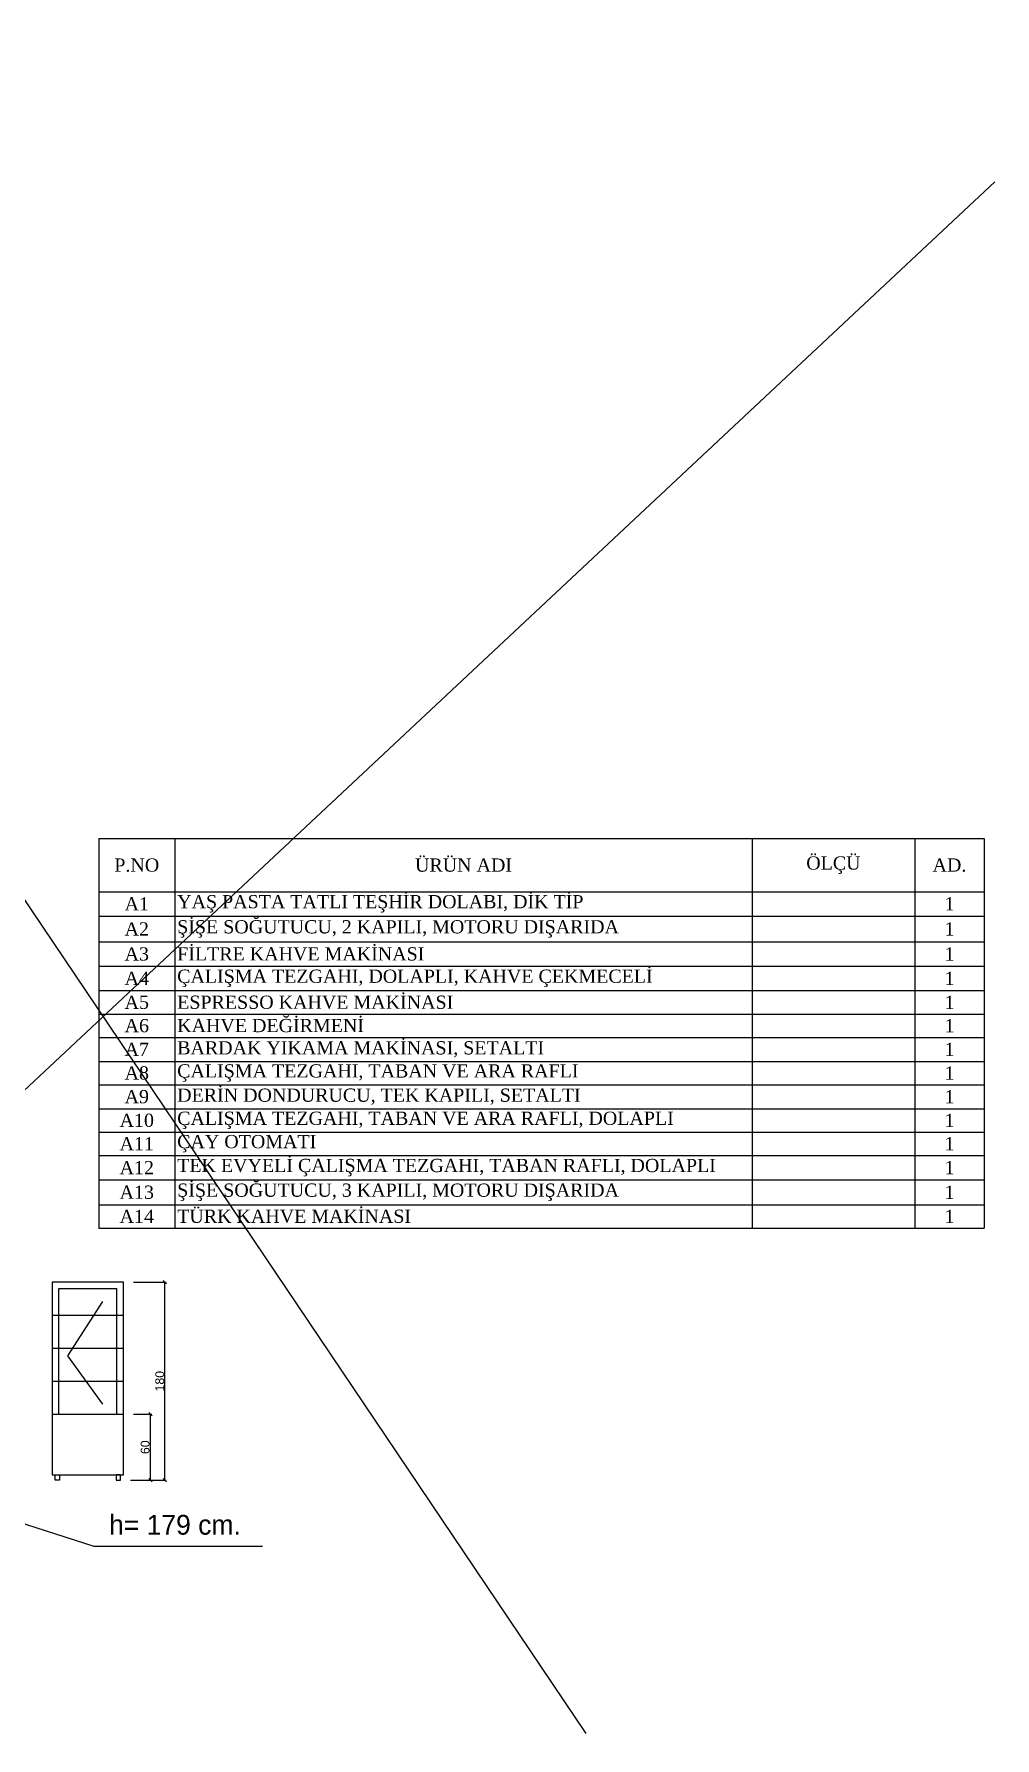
# Model space of a CAD drawing. Header units: millimetres. Extents: x 77277 to 95019, y -59792 to -54320.
# Drawn here: x 78034 to 78907, y -55868 to -54320 of the extents above; entities that cross this region are included whole.
import ezdxf

# ---------------------------------------------------------------- set-up
doc = ezdxf.new("R2010")
doc.units = ezdxf.units.MM
doc.header["$LTSCALE"] = 5
doc.styles.add('Halil 1', font='times.ttf', dxfattribs={"height": 12})
doc.styles.get("Standard").update_dxf_attribs({"font": 'arial.ttf'})
doc.styles.add('TAKSİM', font='GOTHIC.TTF', dxfattribs={"height": 20})
doc.dimstyles.new('OLCU50', dxfattribs={"dimtxt": 8, "dimasz": 3, "dimexe": 1.25, "dimexo": 0.625, "dimtad": 1, "dimdec": 0, "dimtxsty": 'Standard', "dimblk": 'OBLIQUE', "dimcen": 2.5, "dimclrd": 256, "dimclre": 251, "dimclrt": 25, "dimadec": 0, "dimazin": 0, "dimtfac": 1, "dimtdec": 0, "dimtmove": 0, "dimatfit": 3, "dimldrblk": 'OBLIQUE', "dimfxl": 1, "dimarcsym": 0})

# ---------------------------------------------------------------- blocks, each defined once
blk = doc.blocks.new('*T7')
at = {"color": 0, "linetype": 'ByBlock', "lineweight": -2, "ltscale": 5, "transparency": 16777216}
for p, q in [((0, 0), (804.3, 0)), ((0, 0), (0, -353.7)), ((69.3, 0), (69.3, -353.7)), ((593.5, 0), (593.5, -353.7)), ((741.3, 0), (741.3, -353.7)), ((804.3, 0), (804.3, -353.7)), ((0, -48.2), (804.3, -48.2)), ((0, -70.3), (804.3, -70.3)), ((0, -93.7), (804.3, -93.7)), ((0, -115.9), (804.3, -115.9)), ((0, -138), (804.3, -138)), ((0, -159.3), (804.3, -159.3)), ((0, -180.5), (804.3, -180.5)), ((0, -202.3), (804.3, -202.3)), ((0, -223.5), (804.3, -223.5)), ((0, -245.3), (804.3, -245.3)), ((0, -266.5), (804.3, -266.5)), ((0, -287.8), (804.3, -287.8)), ((0, -309.9), (804.3, -309.9)), ((0, -332.5), (804.3, -332.5)), ((0, -353.7), (804.3, -353.7))]:
    blk.add_line(p, q, dxfattribs=at)
at = {"color": 0, "ltscale": 5, "transparency": 16777216, "char_height": 12, "style": 'Halil 1'}
for s, insert, width, attachment_point in [('ÜRÜN ADI', (331.4, -24.1), 494.265, 5), ('ÖLÇÜ', (667.4, -24.1), 117.737, 5), ('P.NO', (34.6, -24.1), 39.257, 5), ('AD.', (772.8, -24.1), 33.034, 5), ('A1', (34.6, -59.2), 65.257, 5), ('YAŞ PASTA TATLI TEŞHİR DOLABI, DİK TİP', (71.3, -59.2), 520.265, 4), ('1', (772.8, -59.2), 59.034, 5), ('A2', (34.6, -82), 65.257, 5), ('ŞİŞE SOĞUTUCU, 2 KAPILI, MOTORU DIŞARIDA', (71.3, -82), 520.265, 4), ('1', (772.8, -82), 59.034, 5), ('A3', (34.6, -104.8), 65.257, 5), ('FİLTRE KAHVE MAKİNASI', (71.3, -104.8), 520.265, 4), ('1', (772.8, -104.8), 59.034, 5), ('A4', (34.6, -126.9), 65.257, 5), ('ÇALIŞMA TEZGAHI, DOLAPLI, KAHVE ÇEKMECELİ', (71.3, -126.9), 520.265, 4), ('1', (772.8, -126.9), 59.034, 5), ('A5', (34.6, -148.7), 65.257, 5), ('ESPRESSO KAHVE MAKİNASI', (71.3, -148.7), 520.265, 4), ('1', (772.8, -148.7), 59.034, 5), ('A6', (34.6, -169.9), 65.257, 5), ('KAHVE DEĞİRMENİ', (71.3, -169.9), 520.265, 4), ('1', (772.8, -169.9), 59.034, 5), ('A7', (34.6, -191.4), 65.257, 5), ('BARDAK YIKAMA MAKİNASI, SETALTI ', (71.3, -191.4), 520.265, 4), ('1', (772.8, -191.4), 59.034, 5), ('A8', (34.6, -212.9), 65.257, 5), ('ÇALIŞMA TEZGAHI, TABAN VE ARA RAFLI', (71.3, -212.9), 520.265, 4), ('1', (772.8, -212.9), 59.034, 5), ('A9', (34.6, -234.4), 65.257, 5), ('DERİN DONDURUCU, TEK KAPILI, SETALTI', (71.3, -234.4), 520.265, 4), ('1', (772.8, -234.4), 59.034, 5), ('A10', (34.6, -255.9), 65.257, 5), ('ÇALIŞMA TEZGAHI, TABAN VE ARA RAFLI, DOLAPLI', (71.3, -255.9), 520.265, 4), ('1', (772.8, -255.9), 59.034, 5), ('A11', (34.6, -277.1), 65.257, 5), ('ÇAY OTOMATI', (71.3, -277.1), 520.265, 4), ('1', (772.8, -277.1), 59.034, 5), ('A12', (34.6, -298.8), 65.257, 5), ('TEK EVYELİ ÇALIŞMA TEZGAHI, TABAN RAFLI, DOLAPLI', (71.3, -298.8), 520.265, 4), ('1', (772.8, -298.8), 59.034, 5), ('A13', (34.6, -321.2), 65.257, 5), ('ŞİŞE SOĞUTUCU, 3 KAPILI, MOTORU DIŞARIDA ', (71.3, -321.2), 520.265, 4), ('1', (772.8, -321.2), 59.034, 5), ('A14', (34.6, -343.1), 65.257, 5), ('TÜRK KAHVE MAKİNASI', (71.3, -343.1), 520.265, 4), ('1', (772.8, -343.1), 59.034, 5)]:
    blk.add_mtext(s, dxfattribs=dict(at, insert=insert, width=width, attachment_point=attachment_point))
blk = doc.blocks.new('_Oblique')
at = {"color": 0, "linetype": 'ByBlock', "lineweight": -2}
blk.add_line((-0.5, -0.5), (0.5, 0.5), dxfattribs=at)
blk = doc.blocks.new('*D17')
at = {"color": 251, "lineweight": -2, "ltscale": 5, "transparency": 16777216}
for p, q in [((78124.3, -55573.8), (78140.9, -55573.8)), ((78121.5, -55633.8), (78140.9, -55633.8))]:
    blk.add_line(p, q, dxfattribs=at)
at = {"lineweight": -2, "ltscale": 5, "transparency": 16777216}
blk.add_line((78139.7, -55633.8), (78139.7, -55573.8), dxfattribs=at)
at = {"layer": 'Defpoints', "color": 0, "ltscale": 5, "transparency": 16777216}
for p in [(78123.7, -55573.8), (78139.7, -55573.8), (78120.8, -55633.8)]:
    blk.add_point(p, dxfattribs=at)
at = {"lineweight": -2, "ltscale": 5, "transparency": 16777216, "xscale": 3, "yscale": 3, "zscale": 3}
for p, rotation in [((78139.7, -55573.8), 90), ((78139.7, -55633.8), 270)]:
    blk.add_blockref('_Oblique', p, dxfattribs=dict(at, rotation=rotation))
at = {"color": 25, "ltscale": 5, "transparency": 16777216, "insert": (78134.9, -55603.8), "char_height": 8, "attachment_point": 5, "rotation": 90}
blk.add_mtext('60', dxfattribs=at)
blk = doc.blocks.new('*D18')
at = {"color": 251, "lineweight": -2, "ltscale": 5, "transparency": 16777216}
for p, q in [((78124.3, -55453.8), (78154.1, -55453.8)), ((78121.5, -55633.8), (78154.1, -55633.8))]:
    blk.add_line(p, q, dxfattribs=at)
at = {"lineweight": -2, "ltscale": 5, "transparency": 16777216}
blk.add_line((78152.9, -55633.8), (78152.9, -55453.8), dxfattribs=at)
at = {"layer": 'Defpoints', "color": 0, "ltscale": 5, "transparency": 16777216}
for p in [(78123.7, -55453.8), (78152.9, -55453.8), (78120.8, -55633.8)]:
    blk.add_point(p, dxfattribs=at)
at = {"lineweight": -2, "ltscale": 5, "transparency": 16777216, "xscale": 3, "yscale": 3, "zscale": 3}
for p, rotation in [((78152.9, -55453.8), 90), ((78152.9, -55633.8), 270)]:
    blk.add_blockref('_Oblique', p, dxfattribs=dict(at, rotation=rotation))
at = {"color": 25, "ltscale": 5, "transparency": 16777216, "insert": (78148.2, -55543.8), "char_height": 8, "attachment_point": 5, "rotation": 90}
blk.add_mtext('180', dxfattribs=at)

msp = doc.modelspace()

# ---------------------------------------------------------------- linework, layer by layer
at = {"ltscale": 5}
for p, q in [((77495.6, -54320.2), (78535.2, -55863.9)), ((78906.8, -54454.4), (77396.8, -55867.8))]:
    msp.add_line(p, q, dxfattribs=at)
for p, q in [((78115.3, -55453.8), (78050.3, -55453.8)), ((78050.3, -55453.8), (78050.3, -55628.8)), ((78109.3, -55459.8), (78056.3, -55459.8)), ((78056.3, -55459.8), (78056.3, -55573.8)), ((78109.3, -55573.8), (78109.3, -55459.8)), ((78115.3, -55628.8), (78115.3, -55453.8)), ((78096.3, -55471.5), (78064.3, -55520.7)), ((78050.3, -55483.8), (78115.3, -55483.8)), ((78050.3, -55513.8), (78115.3, -55513.8)), ((78064.3, -55520.7), (78096.3, -55564.6)), ((78050.3, -55543.8), (78115.3, -55543.8)), ((78050.3, -55573.8), (78115.3, -55573.8)), ((78050.3, -55628.8), (78115.3, -55628.8))]:
    msp.add_line(p, q)
at = {"color": 8}
for p, q in [((77906.2, -55635.3), (78088.2, -55693.6)), ((78088.2, -55693.6), (78241.4, -55693.6))]:
    msp.add_line(p, q, dxfattribs=at)
for points in [[(78053.1, -55628.8), (78057.1, -55628.8), (78057.1, -55633.8), (78053.1, -55633.8)], [(78112.5, -55628.8), (78108.5, -55628.8), (78108.5, -55633.8), (78112.5, -55633.8)]]:
    msp.add_lwpolyline(points, close=True)

# ---------------------------------------------------------------- block references
msp.add_blockref('*T7', (78092.7, -55051))

# ---------------------------------------------------------------- texts
at = {"color": 8, "style": 'TAKSİM'}
msp.add_text('h= 179 cm.', height=18, dxfattribs=at).set_placement((78102.1, -55683.2))

# ---------------------------------------------------------------- dimensions: what is measured, and where the dimension line sits
at = {"ltscale": 5}
for base, p2, picture, middle in [((78152.9, -55453.8), (78123.7, -55453.8), '*D18', (78148.2, -55543.8)), ((78139.7, -55573.8), (78123.7, -55573.8), '*D17', (78134.9, -55603.8))]:
    dim = msp.add_linear_dim(base=base, p1=(78120.8, -55633.8), p2=p2, angle=90, dimstyle='OLCU50', dxfattribs=at)
    dim.commit()
    dim.dimension.update_dxf_attribs({"geometry": picture, "text_midpoint": middle})

doc.saveas('drawing.dxf')
